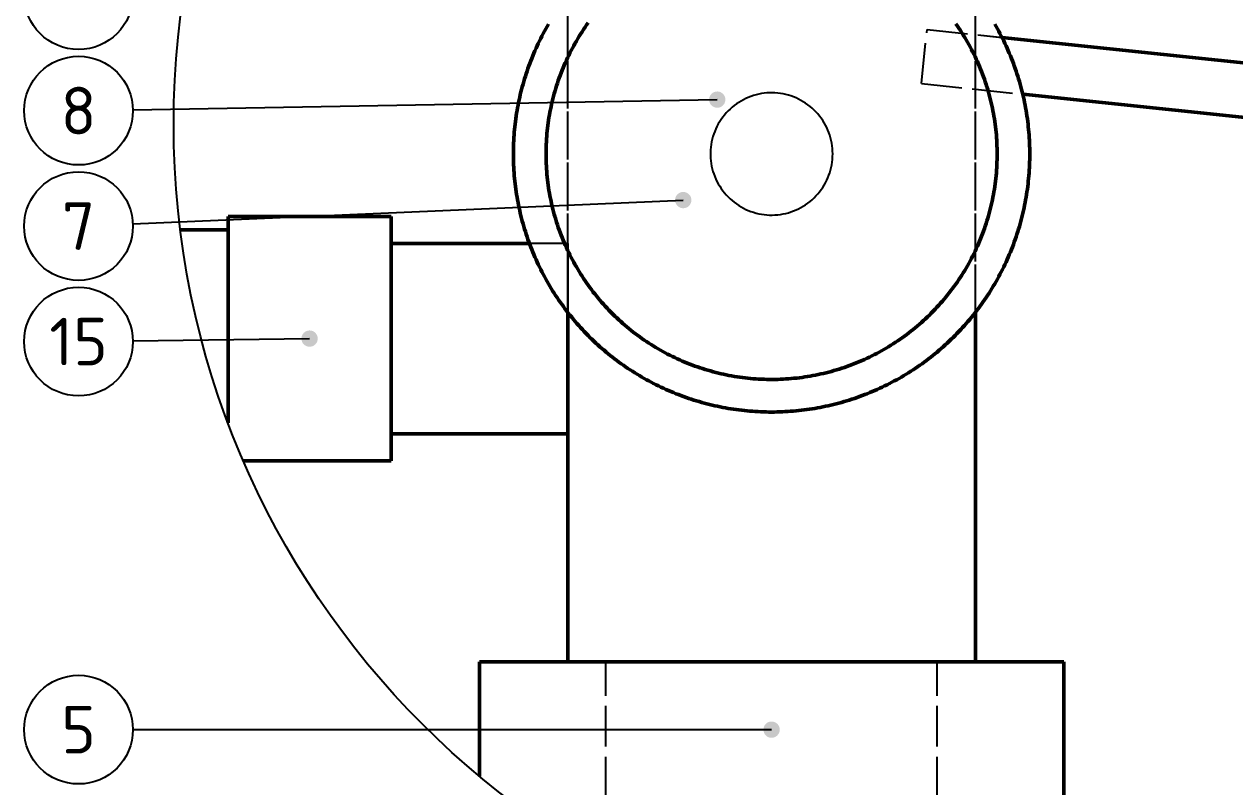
# Model space of a CAD drawing. Header units: millimetres. Extents: x 0 to 594, y 0 to 420.
# Drawn here: x 267.2 to 356.3, y 277.7 to 333.8 of the extents above; entities that cross this region are included whole.
import ezdxf
from ezdxf.enums import TextEntityAlignment as Align

# ---------------------------------------------------------------- set-up
doc = ezdxf.new("R2010")
doc.units = ezdxf.units.MM
doc.linetypes.add('ISO02-TRAZOS', pattern=[3.75, 3, -0.75])
for name, color, linetype, lineweight in [('01-VISIBLE', 7, 'CONTINUOUS', 50), ('02-OCULTA', 4, 'ISO02-TRAZOS', 25), ('06-TEXTO', 7, 'CONTINUOUS', 25), ('08-FINA', 5, 'CONTINUOUS', 25)]:
    doc.layers.add(name, color=color, linetype=linetype, lineweight=lineweight)
doc.styles.add('ISO3098', font='isocpeur.ttf')

msp = doc.modelspace()

# ---------------------------------------------------------------- hatches: boundary and pattern name
at = {"layer": '08-FINA'}
h = msp.add_hatch(color=7, dxfattribs=at)
h.dxf.hatch_style = 1
edge = h.paths.add_edge_path()
edge.add_arc((318.167, 328.296), 0.6, 0, 360)
h = msp.add_hatch(color=7, dxfattribs=at)
h.dxf.hatch_style = 1
edge = h.paths.add_edge_path()
edge.add_arc((315.667, 320.898), 0.6, 0, 360)
h = msp.add_hatch(color=7, dxfattribs=at)
h.dxf.hatch_style = 1
edge = h.paths.add_edge_path()
edge.add_arc((288.167, 310.702), 0.6, 0, 360)
h = msp.add_hatch(color=7, dxfattribs=at)
h.dxf.hatch_style = 1
edge = h.paths.add_edge_path()
edge.add_arc((322.167, 281.912), 0.6, 0, 360)

# ---------------------------------------------------------------- linework, layer by layer
at = {"layer": '01-VISIBLE'}
for points in [[(305.746, 333.854), (305.646, 333.68), (305.548, 333.506), (305.452, 333.33), (305.357, 333.153), (305.265, 332.976), (305.174, 332.797), (305.086, 332.617), (304.999, 332.437), (304.914, 332.255), (304.831, 332.073), (304.75, 331.89), (304.671, 331.706), (304.594, 331.521), (304.519, 331.335), (304.445, 331.149), (304.374, 330.962), (304.305, 330.774), (304.238, 330.585), (304.172, 330.396), (304.109, 330.206), (304.048, 330.015), (303.988, 329.824), (303.931, 329.632), (303.876, 329.439), (303.823, 329.246), (303.772, 329.052), (303.722, 328.858), (303.675, 328.664), (303.63, 328.468), (303.587, 328.273), (303.547, 328.077), (303.508, 327.88), (303.471, 327.683), (303.436, 327.486), (303.404, 327.288), (303.373, 327.09), (303.345, 326.892), (303.319, 326.693), (303.294, 326.495), (303.272, 326.296), (303.252, 326.096), (303.234, 325.897), (303.218, 325.697), (303.205, 325.497), (303.193, 325.297), (303.184, 325.097), (303.176, 324.897), (303.171, 324.697), (303.168, 324.497), (303.167, 324.296), (303.168, 324.096), (303.171, 323.896), (303.176, 323.695), (303.184, 323.495), (303.193, 323.295), (303.205, 323.095), (303.218, 322.895), (303.234, 322.696), (303.252, 322.496), (303.272, 322.297), (303.294, 322.098), (303.319, 321.899), (303.345, 321.7), (303.373, 321.502), (303.404, 321.304), (303.436, 321.107), (303.471, 320.909), (303.508, 320.712), (303.547, 320.516), (303.587, 320.32), (303.63, 320.124), (303.675, 319.929), (303.722, 319.734), (303.772, 319.54), (303.823, 319.346), (303.876, 319.153), (303.931, 318.961), (303.988, 318.769), (304.048, 318.578), (304.109, 318.387), (304.172, 318.197), (304.238, 318.007), (304.305, 317.819), (304.374, 317.631), (304.445, 317.444), (304.519, 317.257), (304.594, 317.072), (304.671, 316.887), (304.75, 316.703), (304.831, 316.519), (304.914, 316.337), (304.999, 316.156), (305.086, 315.975), (305.174, 315.796), (305.265, 315.617), (305.357, 315.439), (305.452, 315.263), (305.548, 315.087), (305.646, 314.912), (305.746, 314.738), (305.847, 314.566), (305.951, 314.394), (306.056, 314.224), (306.163, 314.055), (306.272, 313.887), (306.383, 313.72), (306.495, 313.554), (306.609, 313.389), (306.725, 313.226), (306.843, 313.064), (306.962, 312.903), (307.083, 312.743), (307.205, 312.585), (307.33, 312.428), (307.456, 312.272), (307.583, 312.117), (307.712, 311.964), (307.843, 311.813), (307.976, 311.662), (308.11, 311.513), (308.245, 311.366), (308.382, 311.22), (308.521, 311.075), (308.661, 310.932), (308.803, 310.791), (308.946, 310.65), (309.09, 310.512), (309.236, 310.375), (309.384, 310.239), (309.533, 310.105), (309.683, 309.973), (309.835, 309.842), (309.988, 309.713), (310.142, 309.585), (310.298, 309.459), (310.455, 309.335), (310.613, 309.212), (310.773, 309.091), (310.934, 308.972), (311.096, 308.855), (311.26, 308.739), (311.424, 308.625), (311.59, 308.512), (311.757, 308.402), (311.925, 308.293), (312.094, 308.186), (312.265, 308.08), (312.436, 307.977), (312.609, 307.875), (312.783, 307.775), (312.957, 307.677), (313.133, 307.581), (313.31, 307.487), (313.487, 307.394), (313.666, 307.304), (313.846, 307.215), (314.026, 307.128), (314.208, 307.044), (314.39, 306.961), (314.573, 306.88), (314.757, 306.801), (314.942, 306.723), (315.128, 306.648), (315.314, 306.575), (315.501, 306.504), (315.689, 306.434), (315.878, 306.367), (316.067, 306.302), (316.257, 306.239), (316.448, 306.177), (316.639, 306.118), (316.831, 306.061), (317.024, 306.006), (317.217, 305.952), (317.411, 305.901), (317.605, 305.852), (317.799, 305.805), (317.995, 305.76), (318.19, 305.717), (318.386, 305.676), (318.583, 305.637), (318.78, 305.601), (318.977, 305.566), (319.175, 305.533), (319.373, 305.503), (319.571, 305.474), (319.769, 305.448), (319.968, 305.424), (320.167, 305.402), (320.367, 305.382), (320.566, 305.364), (320.766, 305.348), (320.966, 305.334), (321.166, 305.323), (321.366, 305.313), (321.566, 305.306), (321.766, 305.3), (321.966, 305.297), (322.167, 305.296)], [(308.667, 333.956), (308.551, 333.793), (308.438, 333.628), (308.326, 333.461), (308.217, 333.294), (308.109, 333.125), (308.004, 332.955), (307.9, 332.783), (307.799, 332.611), (307.7, 332.437), (307.603, 332.262), (307.508, 332.086), (307.415, 331.908), (307.324, 331.73), (307.235, 331.55), (307.149, 331.37), (307.065, 331.188), (306.983, 331.005), (306.903, 330.822), (306.825, 330.637), (306.75, 330.452), (306.677, 330.265), (306.606, 330.078), (306.538, 329.89), (306.471, 329.701), (306.407, 329.512), (306.345, 329.321), (306.286, 329.13), (306.229, 328.938), (306.174, 328.746), (306.122, 328.552), (306.071, 328.359), (306.024, 328.164), (305.978, 327.969), (305.935, 327.774), (305.894, 327.578), (305.856, 327.381), (305.82, 327.184), (305.786, 326.987), (305.755, 326.789), (305.726, 326.591), (305.7, 326.393), (305.675, 326.194), (305.654, 325.995), (305.635, 325.796), (305.618, 325.596), (305.603, 325.397), (305.591, 325.197), (305.581, 324.997), (305.574, 324.797), (305.569, 324.597), (305.567, 324.396), (305.567, 324.196), (305.569, 323.996), (305.574, 323.796), (305.581, 323.596), (305.591, 323.396), (305.603, 323.196), (305.618, 322.996), (305.635, 322.797), (305.654, 322.598), (305.675, 322.399), (305.7, 322.2), (305.726, 322.001), (305.755, 321.803), (305.786, 321.606), (305.82, 321.408), (305.856, 321.211), (305.894, 321.015), (305.935, 320.819), (305.978, 320.623), (306.024, 320.428), (306.071, 320.234), (306.122, 320.04), (306.174, 319.847), (306.229, 319.654), (306.286, 319.463), (306.345, 319.271), (306.407, 319.081), (306.471, 318.891), (306.538, 318.702), (306.606, 318.514), (306.677, 318.327), (306.75, 318.141), (306.825, 317.955), (306.903, 317.771), (306.983, 317.587), (307.065, 317.405), (307.149, 317.223), (307.235, 317.042), (307.324, 316.863), (307.415, 316.684), (307.508, 316.507), (307.603, 316.331), (307.7, 316.156), (307.799, 315.982), (307.9, 315.809), (308.004, 315.638), (308.109, 315.468), (308.217, 315.299), (308.326, 315.131), (308.438, 314.965), (308.551, 314.8), (308.667, 314.636), (308.784, 314.474), (308.904, 314.314), (309.025, 314.154), (309.148, 313.997), (309.273, 313.84), (309.4, 313.686), (309.529, 313.533), (309.66, 313.381), (309.793, 313.231), (309.927, 313.082), (310.063, 312.936), (310.201, 312.791), (310.341, 312.647), (310.482, 312.505), (310.625, 312.365), (310.77, 312.227), (310.916, 312.09), (311.064, 311.956), (311.214, 311.823), (311.365, 311.691), (311.518, 311.562), (311.672, 311.435), (311.828, 311.309), (311.985, 311.185), (312.144, 311.063), (312.304, 310.943), (312.466, 310.826), (312.629, 310.71), (312.794, 310.595), (312.96, 310.483), (313.127, 310.373), (313.296, 310.265), (313.465, 310.159), (313.637, 310.056), (313.809, 309.954), (313.983, 309.854), (314.157, 309.756), (314.333, 309.661), (314.51, 309.567), (314.688, 309.476), (314.868, 309.387), (315.048, 309.3), (315.229, 309.215), (315.412, 309.133), (315.595, 309.052), (315.779, 308.974), (315.965, 308.898), (316.151, 308.825), (316.338, 308.753), (316.526, 308.684), (316.714, 308.617), (316.904, 308.553), (317.094, 308.49), (317.285, 308.43), (317.477, 308.373), (317.669, 308.317), (317.862, 308.264), (318.056, 308.213), (318.25, 308.165), (318.445, 308.119), (318.64, 308.075), (318.836, 308.034), (319.033, 307.995), (319.229, 307.958), (319.427, 307.924), (319.624, 307.892), (319.822, 307.863), (320.021, 307.836), (320.219, 307.811), (320.418, 307.789), (320.617, 307.769), (320.817, 307.751), (321.016, 307.736), (321.216, 307.723), (321.416, 307.713), (321.616, 307.705), (321.816, 307.7), (322.017, 307.697), (322.217, 307.696), (322.417, 307.698), (322.617, 307.702), (322.817, 307.709), (323.017, 307.718), (323.217, 307.73), (323.417, 307.743), (323.616, 307.76), (323.816, 307.778), (324.015, 307.799), (324.213, 307.823), (324.412, 307.849), (324.61, 307.877), (324.808, 307.908), (325.005, 307.941), (325.202, 307.976), (325.399, 308.014), (325.595, 308.054), (325.791, 308.097), (325.986, 308.142), (326.18, 308.189), (326.374, 308.238), (326.568, 308.29), (326.76, 308.345), (326.952, 308.401), (327.144, 308.46), (327.334, 308.521), (327.524, 308.585), (327.713, 308.65), (327.902, 308.718), (328.089, 308.789), (328.276, 308.861), (328.461, 308.936), (328.646, 309.013), (328.83, 309.092), (329.013, 309.174), (329.195, 309.257), (329.376, 309.343), (329.555, 309.431), (329.734, 309.521), (329.912, 309.614), (330.088, 309.708), (330.264, 309.805), (330.438, 309.904), (330.611, 310.004), (330.782, 310.107), (330.953, 310.212), (331.122, 310.319), (331.29, 310.428), (331.457, 310.539), (331.622, 310.652), (331.786, 310.767), (331.948, 310.884), (332.109, 311.003), (332.269, 311.124), (332.427, 311.247), (332.584, 311.372), (332.739, 311.498), (332.892, 311.627), (333.044, 311.757), (333.195, 311.889), (333.343, 312.023), (333.491, 312.158), (333.636, 312.296), (333.78, 312.435), (333.922, 312.576), (334.063, 312.719), (334.202, 312.863), (334.339, 313.009), (334.474, 313.156), (334.607, 313.306), (334.739, 313.457), (334.869, 313.609), (334.997, 313.763), (335.123, 313.918), (335.247, 314.075), (335.369, 314.234), (335.49, 314.394), (335.608, 314.555), (335.725, 314.718), (335.839, 314.882), (335.952, 315.048), (336.062, 315.215), (336.171, 315.383), (336.277, 315.552), (336.382, 315.723), (336.484, 315.895), (336.584, 316.069), (336.682, 316.243), (336.778, 316.419), (336.872, 316.595), (336.964, 316.773), (337.054, 316.952), (337.141, 317.132), (337.227, 317.314), (337.31, 317.496), (337.391, 317.679), (337.469, 317.863), (337.546, 318.048), (337.62, 318.234), (337.692, 318.421), (337.762, 318.608), (337.829, 318.797), (337.894, 318.986), (337.957, 319.176), (338.018, 319.367), (338.076, 319.558), (338.132, 319.751), (338.186, 319.943), (338.237, 320.137), (338.286, 320.331), (338.333, 320.526), (338.377, 320.721), (338.419, 320.917), (338.459, 321.113), (338.496, 321.31), (338.531, 321.507), (338.563, 321.704), (338.593, 321.902), (338.621, 322.101), (338.646, 322.299), (338.669, 322.498), (338.689, 322.697), (338.708, 322.897), (338.723, 323.096), (338.736, 323.296), (338.747, 323.496), (338.756, 323.696), (338.762, 323.896), (338.765, 324.096), (338.767, 324.296)], [(322.167, 305.296), (322.367, 305.297), (322.567, 305.3), (322.767, 305.306), (322.968, 305.313), (323.168, 305.323), (323.368, 305.334), (323.568, 305.348), (323.767, 305.364), (323.967, 305.382), (324.166, 305.402), (324.365, 305.424), (324.564, 305.448), (324.762, 305.474), (324.961, 305.503), (325.159, 305.533), (325.356, 305.566), (325.554, 305.601), (325.751, 305.637), (325.947, 305.676), (326.143, 305.717), (326.339, 305.76), (326.534, 305.805), (326.729, 305.852), (326.923, 305.901), (327.116, 305.952), (327.31, 306.006), (327.502, 306.061), (327.694, 306.118), (327.885, 306.177), (328.076, 306.239), (328.266, 306.302), (328.455, 306.367), (328.644, 306.434), (328.832, 306.504), (329.019, 306.575), (329.206, 306.648), (329.391, 306.723), (329.576, 306.801), (329.76, 306.88), (329.943, 306.961), (330.126, 307.044), (330.307, 307.128), (330.488, 307.215), (330.667, 307.304), (330.846, 307.394), (331.024, 307.487), (331.2, 307.581), (331.376, 307.677), (331.551, 307.775), (331.724, 307.875), (331.897, 307.977), (332.069, 308.08), (332.239, 308.186), (332.408, 308.293), (332.576, 308.402), (332.743, 308.512), (332.909, 308.625), (333.074, 308.739), (333.237, 308.855), (333.399, 308.972), (333.56, 309.091), (333.72, 309.212), (333.878, 309.335), (334.035, 309.459), (334.191, 309.585), (334.345, 309.713), (334.499, 309.842), (334.65, 309.973), (334.801, 310.105), (334.949, 310.239), (335.097, 310.375), (335.243, 310.512), (335.388, 310.65), (335.531, 310.791), (335.672, 310.932), (335.812, 311.075), (335.951, 311.22), (336.088, 311.366), (336.224, 311.513), (336.358, 311.662), (336.49, 311.813), (336.621, 311.964), (336.75, 312.117), (336.878, 312.272), (337.004, 312.428), (337.128, 312.585), (337.251, 312.743), (337.371, 312.903), (337.491, 313.064), (337.608, 313.226), (337.724, 313.389), (337.838, 313.554), (337.951, 313.72), (338.061, 313.887), (338.17, 314.055), (338.277, 314.224), (338.383, 314.394), (338.486, 314.566), (338.588, 314.738), (338.688, 314.912), (338.786, 315.087), (338.882, 315.263), (338.976, 315.439), (339.068, 315.617), (339.159, 315.796), (339.248, 315.975), (339.334, 316.156), (339.419, 316.337), (339.502, 316.519), (339.583, 316.703), (339.662, 316.887), (339.739, 317.072), (339.815, 317.257), (339.888, 317.444), (339.959, 317.631), (340.028, 317.819), (340.096, 318.007), (340.161, 318.197), (340.224, 318.387), (340.286, 318.578), (340.345, 318.769), (340.402, 318.961), (340.457, 319.153), (340.511, 319.346), (340.562, 319.54), (340.611, 319.734), (340.658, 319.929), (340.703, 320.124), (340.746, 320.32), (340.787, 320.516), (340.826, 320.712), (340.862, 320.909), (340.897, 321.107), (340.93, 321.304), (340.96, 321.502), (340.989, 321.7), (341.015, 321.899), (341.039, 322.098), (341.061, 322.297), (341.081, 322.496), (341.099, 322.696), (341.115, 322.895), (341.129, 323.095), (341.14, 323.295), (341.15, 323.495), (341.157, 323.695), (341.162, 323.896), (341.166, 324.096), (341.167, 324.296), (341.166, 324.497), (341.162, 324.697), (341.157, 324.897), (341.15, 325.097), (341.14, 325.297), (341.129, 325.497), (341.115, 325.697), (341.099, 325.897), (341.081, 326.096), (341.061, 326.296), (341.039, 326.495), (341.015, 326.693), (340.989, 326.892), (340.96, 327.09), (340.93, 327.288), (340.897, 327.486), (340.862, 327.683), (340.826, 327.88), (340.787, 328.077), (340.746, 328.273), (340.703, 328.468), (340.658, 328.664), (340.611, 328.858), (340.562, 329.052), (340.511, 329.246), (340.457, 329.439), (340.402, 329.632), (340.345, 329.824), (340.286, 330.015), (340.224, 330.206), (340.161, 330.396), (340.096, 330.585), (340.028, 330.774), (339.959, 330.962), (339.888, 331.149), (339.815, 331.335), (339.739, 331.521), (339.662, 331.706), (339.583, 331.89), (339.502, 332.073), (339.419, 332.255), (339.334, 332.437), (339.248, 332.617), (339.159, 332.797), (339.068, 332.976), (338.976, 333.153), (338.882, 333.33), (338.786, 333.506), (338.688, 333.68), (338.588, 333.854)], [(338.767, 324.296), (338.765, 324.496), (338.762, 324.697), (338.756, 324.897), (338.747, 325.097), (338.736, 325.297), (338.723, 325.496), (338.708, 325.696), (338.689, 325.895), (338.669, 326.094), (338.646, 326.293), (338.621, 326.492), (338.593, 326.69), (338.563, 326.888), (338.531, 327.086), (338.496, 327.283), (338.459, 327.48), (338.419, 327.676), (338.377, 327.872), (338.333, 328.067), (338.286, 328.261), (338.237, 328.456), (338.186, 328.649), (338.132, 328.842), (338.076, 329.034), (338.018, 329.226), (337.957, 329.416), (337.894, 329.606), (337.829, 329.796), (337.762, 329.984), (337.692, 330.172), (337.62, 330.359), (337.546, 330.545), (337.469, 330.73), (337.391, 330.914), (337.31, 331.097), (337.227, 331.279), (337.141, 331.46), (337.054, 331.64), (336.964, 331.819), (336.872, 331.997), (336.778, 332.174), (336.682, 332.349), (336.584, 332.524), (336.484, 332.697), (336.382, 332.869), (336.277, 333.04), (336.171, 333.21), (336.062, 333.378), (335.952, 333.545), (335.839, 333.71), (335.725, 333.874)], [(339.122, 332.871), (403.162, 326.14)], [(340.652, 328.688), (403.012, 322.134)], [(282.167, 304.512), (282.167, 304.702), (282.167, 305.202), (282.167, 305.702), (282.167, 306.202), (282.167, 306.702), (282.167, 307.202), (282.167, 307.702), (282.167, 308.202), (282.167, 308.702), (282.167, 309.202), (282.167, 309.702), (282.167, 310.202), (282.167, 310.702), (282.167, 311.202), (282.167, 311.702), (282.167, 312.202), (282.167, 312.702), (282.167, 313.202), (282.167, 313.702), (282.167, 314.202), (282.167, 314.702), (282.167, 315.202), (282.167, 315.702), (282.167, 316.202), (282.167, 316.702), (282.167, 317.202), (282.167, 317.702), (282.167, 318.202), (282.167, 318.702), (282.167, 319.202), (282.167, 319.702)], [(294.167, 319.702), (282.167, 319.702)], [(294.167, 301.702), (294.167, 302.202), (294.167, 302.702), (294.167, 303.202), (294.167, 303.702), (294.167, 304.202), (294.167, 304.702), (294.167, 305.202), (294.167, 305.702), (294.167, 306.202), (294.167, 306.702), (294.167, 307.202), (294.167, 307.702), (294.167, 308.202), (294.167, 308.702), (294.167, 309.202), (294.167, 309.702), (294.167, 310.202), (294.167, 310.702), (294.167, 311.202), (294.167, 311.702), (294.167, 312.202), (294.167, 312.702), (294.167, 313.202), (294.167, 313.702), (294.167, 314.202), (294.167, 314.702), (294.167, 315.202), (294.167, 315.702), (294.167, 316.202), (294.167, 316.702), (294.167, 317.202), (294.167, 317.702), (294.167, 318.202), (294.167, 318.702), (294.167, 319.202), (294.167, 319.702)], [(282.167, 318.702), (278.657, 318.702)], [(304.348, 317.702), (294.167, 317.702)], [(307.167, 286.912), (307.167, 312.634)], [(337.167, 286.912), (337.167, 312.634)], [(307.167, 303.702), (294.167, 303.702)], [(294.167, 301.702), (283.302, 301.702)], [(300.667, 286.912), (301.167, 286.912), (301.667, 286.912), (302.167, 286.912), (302.667, 286.912), (303.167, 286.912), (303.667, 286.912), (304.167, 286.912), (304.667, 286.912), (305.167, 286.912), (305.667, 286.912), (306.167, 286.912), (306.667, 286.912), (307.167, 286.912), (307.667, 286.912), (308.167, 286.912), (308.667, 286.912), (309.167, 286.912), (309.667, 286.912), (310.167, 286.912), (310.667, 286.912), (311.167, 286.912), (311.667, 286.912), (312.167, 286.912), (312.667, 286.912), (313.167, 286.912), (313.667, 286.912), (314.167, 286.912), (314.667, 286.912), (315.167, 286.912), (315.667, 286.912), (316.167, 286.912), (316.667, 286.912), (317.167, 286.912), (317.667, 286.912), (318.167, 286.912), (318.667, 286.912), (319.167, 286.912), (319.667, 286.912), (320.167, 286.912), (320.667, 286.912), (321.167, 286.912), (321.667, 286.912), (322.167, 286.912), (322.667, 286.912), (323.167, 286.912), (323.667, 286.912), (324.167, 286.912), (324.667, 286.912), (325.167, 286.912), (325.667, 286.912), (326.167, 286.912), (326.667, 286.912), (327.167, 286.912), (327.667, 286.912), (328.167, 286.912), (328.667, 286.912), (329.167, 286.912), (329.667, 286.912), (330.167, 286.912), (330.667, 286.912), (331.167, 286.912), (331.667, 286.912), (332.167, 286.912), (332.667, 286.912), (333.167, 286.912), (333.667, 286.912), (334.167, 286.912), (334.667, 286.912), (335.167, 286.912), (335.667, 286.912), (336.167, 286.912), (336.667, 286.912), (337.167, 286.912), (337.667, 286.912), (338.167, 286.912), (338.667, 286.912), (339.167, 286.912), (339.667, 286.912), (340.167, 286.912), (340.667, 286.912), (341.167, 286.912), (341.667, 286.912), (342.167, 286.912), (342.667, 286.912), (343.167, 286.912), (343.667, 286.912)], [(300.667, 278.482), (300.667, 286.912)], [(343.667, 276.912), (343.667, 286.912)]]:
    msp.add_lwpolyline(points, dxfattribs=at)
at = {"layer": '02-OCULTA'}
for points in [[(307.167, 286.912), (307.167, 354.884)], [(337.167, 286.912), (337.167, 354.884)], [(307.167, 312.634), (307.167, 335.958)], [(337.167, 312.634), (337.167, 335.958)], [(305.746, 333.854), (305.646, 333.68), (305.548, 333.506), (305.452, 333.33), (305.357, 333.153), (305.265, 332.976), (305.174, 332.797), (305.086, 332.617), (304.999, 332.437), (304.914, 332.255), (304.831, 332.073), (304.75, 331.89), (304.671, 331.706), (304.594, 331.521), (304.519, 331.335), (304.445, 331.149), (304.374, 330.962), (304.305, 330.774), (304.238, 330.585), (304.172, 330.396), (304.109, 330.206), (304.048, 330.015), (303.988, 329.824), (303.931, 329.632), (303.876, 329.439), (303.823, 329.246), (303.772, 329.052), (303.722, 328.858), (303.675, 328.664), (303.63, 328.468), (303.587, 328.273), (303.547, 328.077), (303.508, 327.88), (303.471, 327.683), (303.436, 327.486), (303.404, 327.288), (303.373, 327.09), (303.345, 326.892), (303.319, 326.693), (303.294, 326.495), (303.272, 326.296), (303.252, 326.096), (303.234, 325.897), (303.218, 325.697), (303.205, 325.497), (303.193, 325.297), (303.184, 325.097), (303.176, 324.897), (303.171, 324.697), (303.168, 324.497), (303.167, 324.296), (303.168, 324.096), (303.171, 323.896), (303.176, 323.695), (303.184, 323.495), (303.193, 323.295), (303.205, 323.095), (303.218, 322.895), (303.234, 322.696), (303.252, 322.496), (303.272, 322.297), (303.294, 322.098), (303.319, 321.899), (303.345, 321.7), (303.373, 321.502), (303.404, 321.304), (303.436, 321.107), (303.471, 320.909), (303.508, 320.712), (303.547, 320.516), (303.587, 320.32), (303.63, 320.124), (303.675, 319.929), (303.722, 319.734), (303.772, 319.54), (303.823, 319.346), (303.876, 319.153), (303.931, 318.961), (303.988, 318.769), (304.048, 318.578), (304.109, 318.387), (304.172, 318.197), (304.238, 318.007), (304.305, 317.819), (304.374, 317.631), (304.445, 317.444), (304.519, 317.257), (304.594, 317.072), (304.671, 316.887), (304.75, 316.703), (304.831, 316.519), (304.914, 316.337), (304.999, 316.156), (305.086, 315.975), (305.174, 315.796), (305.265, 315.617), (305.357, 315.439), (305.452, 315.263), (305.548, 315.087), (305.646, 314.912), (305.746, 314.738), (305.847, 314.566), (305.951, 314.394), (306.056, 314.224), (306.163, 314.055), (306.272, 313.887), (306.383, 313.72), (306.495, 313.554), (306.609, 313.389), (306.725, 313.226), (306.843, 313.064), (306.962, 312.903), (307.083, 312.743), (307.205, 312.585), (307.33, 312.428), (307.456, 312.272), (307.583, 312.117), (307.712, 311.964), (307.843, 311.813), (307.976, 311.662), (308.11, 311.513), (308.245, 311.366), (308.382, 311.22), (308.521, 311.075), (308.661, 310.932), (308.803, 310.791), (308.946, 310.65), (309.09, 310.512), (309.236, 310.375), (309.384, 310.239), (309.533, 310.105), (309.683, 309.973), (309.835, 309.842), (309.988, 309.713), (310.142, 309.585), (310.298, 309.459), (310.455, 309.335), (310.613, 309.212), (310.773, 309.091), (310.934, 308.972), (311.096, 308.855), (311.26, 308.739), (311.424, 308.625), (311.59, 308.512), (311.757, 308.402), (311.925, 308.293), (312.094, 308.186), (312.265, 308.08), (312.436, 307.977), (312.609, 307.875), (312.783, 307.775), (312.957, 307.677), (313.133, 307.581), (313.31, 307.487), (313.487, 307.394), (313.666, 307.304), (313.846, 307.215), (314.026, 307.128), (314.208, 307.044), (314.39, 306.961), (314.573, 306.88), (314.757, 306.801), (314.942, 306.723), (315.128, 306.648), (315.314, 306.575), (315.501, 306.504), (315.689, 306.434), (315.878, 306.367), (316.067, 306.302), (316.257, 306.239), (316.448, 306.177), (316.639, 306.118), (316.831, 306.061), (317.024, 306.006), (317.217, 305.952), (317.411, 305.901), (317.605, 305.852), (317.799, 305.805), (317.995, 305.76), (318.19, 305.717), (318.386, 305.676), (318.583, 305.637), (318.78, 305.601), (318.977, 305.566), (319.175, 305.533), (319.373, 305.503), (319.571, 305.474), (319.769, 305.448), (319.968, 305.424), (320.167, 305.402), (320.367, 305.382), (320.566, 305.364), (320.766, 305.348), (320.966, 305.334), (321.166, 305.323), (321.366, 305.313), (321.566, 305.306), (321.766, 305.3), (321.966, 305.297), (322.167, 305.296), (322.367, 305.297), (322.567, 305.3), (322.767, 305.306), (322.968, 305.313), (323.168, 305.323), (323.368, 305.334), (323.568, 305.348), (323.767, 305.364), (323.967, 305.382), (324.166, 305.402), (324.365, 305.424), (324.564, 305.448), (324.762, 305.474), (324.961, 305.503), (325.159, 305.533), (325.356, 305.566), (325.554, 305.601), (325.751, 305.637), (325.947, 305.676), (326.143, 305.717), (326.339, 305.76), (326.534, 305.805), (326.729, 305.852), (326.923, 305.901), (327.116, 305.952), (327.31, 306.006), (327.502, 306.061), (327.694, 306.118), (327.885, 306.177), (328.076, 306.239), (328.266, 306.302), (328.455, 306.367), (328.644, 306.434), (328.832, 306.504), (329.019, 306.575), (329.206, 306.648), (329.391, 306.723), (329.576, 306.801), (329.76, 306.88), (329.943, 306.961), (330.126, 307.044), (330.307, 307.128), (330.488, 307.215), (330.667, 307.304), (330.846, 307.394), (331.024, 307.487), (331.2, 307.581), (331.376, 307.677), (331.551, 307.775), (331.724, 307.875), (331.897, 307.977), (332.069, 308.08), (332.239, 308.186), (332.408, 308.293), (332.576, 308.402), (332.743, 308.512), (332.909, 308.625), (333.074, 308.739), (333.237, 308.855), (333.399, 308.972), (333.56, 309.091), (333.72, 309.212), (333.878, 309.335), (334.035, 309.459), (334.191, 309.585), (334.345, 309.713), (334.499, 309.842), (334.65, 309.973), (334.801, 310.105), (334.949, 310.239), (335.097, 310.375), (335.243, 310.512), (335.388, 310.65), (335.531, 310.791), (335.672, 310.932), (335.812, 311.075), (335.951, 311.22), (336.088, 311.366), (336.224, 311.513), (336.358, 311.662), (336.49, 311.813), (336.621, 311.964), (336.75, 312.117), (336.878, 312.272), (337.004, 312.428), (337.128, 312.585), (337.251, 312.743), (337.371, 312.903), (337.491, 313.064), (337.608, 313.226), (337.724, 313.389), (337.838, 313.554), (337.951, 313.72), (338.061, 313.887), (338.17, 314.055), (338.277, 314.224), (338.383, 314.394), (338.486, 314.566), (338.588, 314.738), (338.688, 314.912), (338.786, 315.087), (338.882, 315.263), (338.976, 315.439), (339.068, 315.617), (339.159, 315.796), (339.248, 315.975), (339.334, 316.156), (339.419, 316.337), (339.502, 316.519), (339.583, 316.703), (339.662, 316.887), (339.739, 317.072), (339.815, 317.257), (339.888, 317.444), (339.959, 317.631), (340.028, 317.819), (340.096, 318.007), (340.161, 318.197), (340.224, 318.387), (340.286, 318.578), (340.345, 318.769), (340.402, 318.961), (340.457, 319.153), (340.511, 319.346), (340.562, 319.54), (340.611, 319.734), (340.658, 319.929), (340.703, 320.124), (340.746, 320.32), (340.787, 320.516), (340.826, 320.712), (340.862, 320.909), (340.897, 321.107), (340.93, 321.304), (340.96, 321.502), (340.989, 321.7), (341.015, 321.899), (341.039, 322.098), (341.061, 322.297), (341.081, 322.496), (341.099, 322.696), (341.115, 322.895), (341.129, 323.095), (341.14, 323.295), (341.15, 323.495), (341.157, 323.695), (341.162, 323.896), (341.166, 324.096), (341.167, 324.296)], [(333.189, 329.472), (333.607, 333.45)], [(333.189, 329.472), (333.607, 333.45)], [(333.607, 333.45), (339.122, 332.871)], [(333.607, 333.45), (403.162, 326.14)], [(341.167, 324.296), (341.166, 324.497), (341.162, 324.697), (341.157, 324.897), (341.15, 325.097), (341.14, 325.297), (341.129, 325.497), (341.115, 325.697), (341.099, 325.897), (341.081, 326.096), (341.061, 326.296), (341.039, 326.495), (341.015, 326.693), (340.989, 326.892), (340.96, 327.09), (340.93, 327.288), (340.897, 327.486), (340.862, 327.683), (340.826, 327.88), (340.787, 328.077), (340.746, 328.273), (340.703, 328.468), (340.658, 328.664), (340.611, 328.858), (340.562, 329.052), (340.511, 329.246), (340.457, 329.439), (340.402, 329.632), (340.345, 329.824), (340.286, 330.015), (340.224, 330.206), (340.161, 330.396), (340.096, 330.585), (340.028, 330.774), (339.959, 330.962), (339.888, 331.149), (339.815, 331.335), (339.739, 331.521), (339.662, 331.706), (339.583, 331.89), (339.502, 332.073), (339.419, 332.255), (339.334, 332.437), (339.248, 332.617), (339.159, 332.797), (339.068, 332.976), (338.976, 333.153), (338.882, 333.33), (338.786, 333.506), (338.688, 333.68), (338.588, 333.854)], [(326.667, 324.296), (326.662, 324.497), (326.649, 324.697), (326.627, 324.896), (326.595, 325.094), (326.555, 325.291), (326.507, 325.485), (326.45, 325.677), (326.384, 325.867), (326.31, 326.053), (326.227, 326.236), (326.137, 326.415), (326.038, 326.59), (325.932, 326.76), (325.819, 326.925), (325.698, 327.085), (325.571, 327.24), (325.436, 327.388), (325.295, 327.531), (325.148, 327.667), (324.995, 327.797), (324.836, 327.919), (324.672, 328.034), (324.503, 328.142), (324.329, 328.243), (324.151, 328.335), (323.969, 328.419), (323.784, 328.496), (323.595, 328.563), (323.404, 328.623), (323.21, 328.674), (323.014, 328.716), (322.816, 328.749), (322.617, 328.774), (322.417, 328.789), (322.217, 328.796), (322.016, 328.794), (321.816, 328.783), (321.617, 328.763), (321.418, 328.734), (321.221, 328.696), (321.026, 328.649), (320.833, 328.594), (320.643, 328.531), (320.456, 328.458), (320.272, 328.378), (320.093, 328.29), (319.917, 328.193), (319.745, 328.089), (319.579, 327.978), (319.417, 327.859), (319.261, 327.733), (319.111, 327.6), (318.967, 327.46), (318.829, 327.315), (318.698, 327.163), (318.574, 327.006), (318.457, 326.843), (318.347, 326.675), (318.245, 326.503), (318.15, 326.326), (318.064, 326.145), (317.986, 325.96), (317.916, 325.772), (317.854, 325.582), (317.801, 325.388), (317.757, 325.193), (317.721, 324.995), (317.695, 324.797), (317.677, 324.597), (317.668, 324.397), (317.668, 324.196), (317.677, 323.996), (317.695, 323.796), (317.721, 323.597), (317.757, 323.4), (317.801, 323.204), (317.854, 323.011), (317.916, 322.82), (317.986, 322.632), (318.064, 322.448), (318.15, 322.267), (318.245, 322.09), (318.347, 321.917), (318.457, 321.749), (318.574, 321.587), (318.698, 321.429), (318.829, 321.278), (318.967, 321.132), (319.111, 320.993), (319.261, 320.86), (319.417, 320.734), (319.579, 320.615), (319.745, 320.503), (319.917, 320.399), (320.093, 320.303), (320.272, 320.214), (320.456, 320.134), (320.643, 320.062), (320.833, 319.998), (321.026, 319.943), (321.221, 319.897), (321.418, 319.859), (321.617, 319.83), (321.816, 319.81), (322.016, 319.799), (322.217, 319.797), (322.417, 319.803), (322.617, 319.819), (322.816, 319.843), (323.014, 319.877), (323.21, 319.919), (323.404, 319.97), (323.595, 320.029), (323.784, 320.097), (323.969, 320.173), (324.151, 320.258), (324.329, 320.35), (324.503, 320.45), (324.672, 320.558), (324.836, 320.673), (324.995, 320.796), (325.148, 320.925), (325.295, 321.062), (325.436, 321.204), (325.571, 321.353), (325.698, 321.507), (325.819, 321.667), (325.932, 321.833), (326.038, 322.003), (326.137, 322.178), (326.227, 322.357), (326.31, 322.54), (326.384, 322.726), (326.45, 322.915), (326.507, 323.107), (326.555, 323.302), (326.595, 323.498), (326.627, 323.696), (326.649, 323.896), (326.662, 324.096), (326.667, 324.296)], [(326.667, 324.296), (326.662, 324.497), (326.649, 324.697), (326.627, 324.896), (326.595, 325.094), (326.555, 325.291), (326.507, 325.485), (326.45, 325.677), (326.384, 325.867), (326.31, 326.053), (326.227, 326.236), (326.137, 326.415), (326.038, 326.59), (325.932, 326.76), (325.819, 326.925), (325.698, 327.085), (325.571, 327.24), (325.436, 327.388), (325.295, 327.531), (325.148, 327.667), (324.995, 327.797), (324.836, 327.919), (324.672, 328.034), (324.503, 328.142), (324.329, 328.243), (324.151, 328.335), (323.969, 328.419), (323.784, 328.496), (323.595, 328.563), (323.404, 328.623), (323.21, 328.674), (323.014, 328.716), (322.816, 328.749), (322.617, 328.774), (322.417, 328.789), (322.217, 328.796), (322.016, 328.794), (321.816, 328.783), (321.617, 328.763), (321.418, 328.734), (321.221, 328.696), (321.026, 328.649), (320.833, 328.594), (320.643, 328.531), (320.456, 328.458), (320.272, 328.378), (320.093, 328.29), (319.917, 328.193), (319.745, 328.089), (319.579, 327.978), (319.417, 327.859), (319.261, 327.733), (319.111, 327.6), (318.967, 327.46), (318.829, 327.315), (318.698, 327.163), (318.574, 327.006), (318.457, 326.843), (318.347, 326.675), (318.245, 326.503), (318.15, 326.326), (318.064, 326.145), (317.986, 325.96), (317.916, 325.772), (317.854, 325.582), (317.801, 325.388), (317.757, 325.193), (317.721, 324.995), (317.695, 324.797), (317.677, 324.597), (317.668, 324.397), (317.668, 324.196), (317.677, 323.996), (317.695, 323.796), (317.721, 323.597), (317.757, 323.4), (317.801, 323.204), (317.854, 323.011), (317.916, 322.82), (317.986, 322.632), (318.064, 322.448), (318.15, 322.267), (318.245, 322.09), (318.347, 321.917), (318.457, 321.749), (318.574, 321.587), (318.698, 321.429), (318.829, 321.278), (318.967, 321.132), (319.111, 320.993), (319.261, 320.86), (319.417, 320.734), (319.579, 320.615), (319.745, 320.503), (319.917, 320.399), (320.093, 320.303), (320.272, 320.214), (320.456, 320.134), (320.643, 320.062), (320.833, 319.998), (321.026, 319.943), (321.221, 319.897), (321.418, 319.859), (321.617, 319.83), (321.816, 319.81), (322.016, 319.799), (322.217, 319.797), (322.417, 319.803), (322.617, 319.819), (322.816, 319.843), (323.014, 319.877), (323.21, 319.919), (323.404, 319.97), (323.595, 320.029), (323.784, 320.097), (323.969, 320.173), (324.151, 320.258), (324.329, 320.35), (324.503, 320.45), (324.672, 320.558), (324.836, 320.673), (324.995, 320.796), (325.148, 320.925), (325.295, 321.062), (325.436, 321.204), (325.571, 321.353), (325.698, 321.507), (325.819, 321.667), (325.932, 321.833), (326.038, 322.003), (326.137, 322.178), (326.227, 322.357), (326.31, 322.54), (326.384, 322.726), (326.45, 322.915), (326.507, 323.107), (326.555, 323.302), (326.595, 323.498), (326.627, 323.696), (326.649, 323.896), (326.662, 324.096), (326.667, 324.296)], [(333.189, 329.472), (340.652, 328.688)], [(333.189, 329.472), (403.012, 322.134)], [(282.167, 319.702), (282.167, 319.202), (282.167, 318.702), (282.167, 318.202), (282.167, 317.702), (282.167, 317.202), (282.167, 316.702), (282.167, 316.202), (282.167, 315.702), (282.167, 315.202), (282.167, 314.702), (282.167, 314.202), (282.167, 313.702), (282.167, 313.202), (282.167, 312.702), (282.167, 312.202), (282.167, 311.702), (282.167, 311.202), (282.167, 310.702), (282.167, 310.202), (282.167, 309.702), (282.167, 309.202), (282.167, 308.702), (282.167, 308.202), (282.167, 307.702), (282.167, 307.202), (282.167, 306.702), (282.167, 306.202), (282.167, 305.702), (282.167, 305.202), (282.167, 304.702), (282.167, 304.512)], [(294.167, 319.702), (294.167, 319.202), (294.167, 318.702), (294.167, 318.202), (294.167, 317.702), (294.167, 317.202), (294.167, 316.702), (294.167, 316.202), (294.167, 315.702), (294.167, 315.202), (294.167, 314.702), (294.167, 314.202), (294.167, 313.702), (294.167, 313.202), (294.167, 312.702), (294.167, 312.202), (294.167, 311.702), (294.167, 311.202), (294.167, 310.702), (294.167, 310.202), (294.167, 309.702), (294.167, 309.202), (294.167, 308.702), (294.167, 308.202), (294.167, 307.702), (294.167, 307.202), (294.167, 306.702), (294.167, 306.202), (294.167, 305.702), (294.167, 305.202), (294.167, 304.702), (294.167, 304.202), (294.167, 303.702), (294.167, 303.202), (294.167, 302.702), (294.167, 302.202), (294.167, 301.702)], [(282.167, 304.512), (282.167, 304.702), (282.167, 305.202), (282.167, 305.702), (282.167, 306.202), (282.167, 306.702), (282.167, 307.202), (282.167, 307.702), (282.167, 308.202), (282.167, 308.702), (282.167, 309.202), (282.167, 309.702), (282.167, 310.202), (282.167, 310.702), (282.167, 311.202), (282.167, 311.702), (282.167, 312.202), (282.167, 312.702), (282.167, 313.202), (282.167, 313.702), (282.167, 314.202), (282.167, 314.702), (282.167, 315.202), (282.167, 315.702), (282.167, 316.202), (282.167, 316.702), (282.167, 317.202), (282.167, 317.702), (282.167, 318.202), (282.167, 318.702)], [(282.167, 318.702), (282.167, 318.202), (282.167, 317.702), (282.167, 317.202), (282.167, 316.702), (282.167, 316.202), (282.167, 315.702), (282.167, 315.202), (282.167, 314.702), (282.167, 314.202), (282.167, 313.702), (282.167, 313.202), (282.167, 312.702), (282.167, 312.202), (282.167, 311.702), (282.167, 311.202), (282.167, 310.702), (282.167, 310.202), (282.167, 309.702), (282.167, 309.202), (282.167, 308.702), (282.167, 308.202), (282.167, 307.702), (282.167, 307.202), (282.167, 306.702), (282.167, 306.202), (282.167, 305.702), (282.167, 305.202), (282.167, 304.702), (282.167, 304.512)], [(294.167, 303.702), (294.167, 304.202), (294.167, 304.702), (294.167, 305.202), (294.167, 305.702), (294.167, 306.202), (294.167, 306.702), (294.167, 307.202), (294.167, 307.702), (294.167, 308.202), (294.167, 308.702), (294.167, 309.202), (294.167, 309.702), (294.167, 310.202), (294.167, 310.702), (294.167, 311.202), (294.167, 311.702), (294.167, 312.202), (294.167, 312.702), (294.167, 313.202), (294.167, 313.702), (294.167, 314.202), (294.167, 314.702), (294.167, 315.202), (294.167, 315.702), (294.167, 316.202), (294.167, 316.702), (294.167, 317.202), (294.167, 317.702)], [(294.167, 317.702), (294.167, 317.202), (294.167, 316.702), (294.167, 316.202), (294.167, 315.702), (294.167, 315.202), (294.167, 314.702), (294.167, 314.202), (294.167, 313.702), (294.167, 313.202), (294.167, 312.702), (294.167, 312.202), (294.167, 311.702), (294.167, 311.202), (294.167, 310.702), (294.167, 310.202), (294.167, 309.702), (294.167, 309.202), (294.167, 308.702), (294.167, 308.202), (294.167, 307.702), (294.167, 307.202), (294.167, 306.702), (294.167, 306.202), (294.167, 305.702), (294.167, 305.202), (294.167, 304.702), (294.167, 304.202), (294.167, 303.702)], [(307.167, 317.702), (304.348, 317.702)], [(307.167, 303.702), (307.167, 304.202), (307.167, 304.702), (307.167, 305.202), (307.167, 305.702), (307.167, 306.202), (307.167, 306.702), (307.167, 307.202), (307.167, 307.702), (307.167, 308.202), (307.167, 308.702), (307.167, 309.202), (307.167, 309.702), (307.167, 310.202), (307.167, 310.702), (307.167, 311.202), (307.167, 311.702), (307.167, 312.202), (307.167, 312.702), (307.167, 313.202), (307.167, 313.702), (307.167, 314.202), (307.167, 314.702), (307.167, 315.202), (307.167, 315.702), (307.167, 316.202), (307.167, 316.702), (307.167, 317.202), (307.167, 317.702)], [(307.167, 317.702), (307.167, 317.202), (307.167, 316.702), (307.167, 316.202), (307.167, 315.702), (307.167, 315.202), (307.167, 314.702), (307.167, 314.202), (307.167, 313.702), (307.167, 313.202), (307.167, 312.702), (307.167, 312.202), (307.167, 311.702), (307.167, 311.202), (307.167, 310.702), (307.167, 310.202), (307.167, 309.702), (307.167, 309.202), (307.167, 308.702), (307.167, 308.202), (307.167, 307.702), (307.167, 307.202), (307.167, 306.702), (307.167, 306.202), (307.167, 305.702), (307.167, 305.202), (307.167, 304.702), (307.167, 304.202), (307.167, 303.702)], [(343.667, 286.912), (343.167, 286.912), (342.667, 286.912), (342.167, 286.912), (341.667, 286.912), (341.167, 286.912), (340.667, 286.912), (340.167, 286.912), (339.667, 286.912), (339.167, 286.912), (338.667, 286.912), (338.167, 286.912), (337.667, 286.912), (337.167, 286.912), (336.667, 286.912), (336.167, 286.912), (335.667, 286.912), (335.167, 286.912), (334.667, 286.912), (334.167, 286.912), (333.667, 286.912), (333.167, 286.912), (332.667, 286.912), (332.167, 286.912), (331.667, 286.912), (331.167, 286.912), (330.667, 286.912), (330.167, 286.912), (329.667, 286.912), (329.167, 286.912), (328.667, 286.912), (328.167, 286.912), (327.667, 286.912), (327.167, 286.912), (326.667, 286.912), (326.167, 286.912), (325.667, 286.912), (325.167, 286.912), (324.667, 286.912), (324.167, 286.912), (323.667, 286.912), (323.167, 286.912), (322.667, 286.912), (322.167, 286.912), (321.667, 286.912), (321.167, 286.912), (320.667, 286.912), (320.167, 286.912), (319.667, 286.912), (319.167, 286.912), (318.667, 286.912), (318.167, 286.912), (317.667, 286.912), (317.167, 286.912), (316.667, 286.912), (316.167, 286.912), (315.667, 286.912), (315.167, 286.912), (314.667, 286.912), (314.167, 286.912), (313.667, 286.912), (313.167, 286.912), (312.667, 286.912), (312.167, 286.912), (311.667, 286.912), (311.167, 286.912), (310.667, 286.912), (310.167, 286.912), (309.667, 286.912), (309.167, 286.912), (308.667, 286.912), (308.167, 286.912), (307.667, 286.912), (307.167, 286.912), (306.667, 286.912), (306.167, 286.912), (305.667, 286.912), (305.167, 286.912), (304.667, 286.912), (304.167, 286.912), (303.667, 286.912), (303.167, 286.912), (302.667, 286.912), (302.167, 286.912), (301.667, 286.912), (301.167, 286.912), (300.667, 286.912)], [(307.167, 286.912), (307.738, 286.912), (308.31, 286.912), (308.881, 286.912), (309.452, 286.912), (310.024, 286.912), (310.595, 286.912), (311.167, 286.912)], [(307.167, 286.912), (307.667, 286.912), (308.167, 286.912), (308.667, 286.912), (309.167, 286.912), (309.667, 286.912), (310.167, 286.912), (310.667, 286.912), (311.167, 286.912)], [(334.355, 286.912), (333.847, 286.912), (333.339, 286.912), (332.831, 286.912), (332.323, 286.912), (331.816, 286.912), (331.308, 286.912), (330.8, 286.912), (330.292, 286.912), (329.784, 286.912), (329.276, 286.912), (328.769, 286.912), (328.261, 286.912), (327.753, 286.912), (327.245, 286.912), (326.737, 286.912), (326.229, 286.912), (325.721, 286.912), (325.214, 286.912), (324.706, 286.912), (324.198, 286.912), (323.69, 286.912), (323.182, 286.912), (322.675, 286.912), (322.167, 286.912), (321.659, 286.912), (321.151, 286.912), (320.643, 286.912), (320.135, 286.912), (319.627, 286.912), (319.12, 286.912), (318.612, 286.912), (318.104, 286.912), (317.596, 286.912), (317.088, 286.912), (316.581, 286.912), (316.073, 286.912), (315.565, 286.912), (315.057, 286.912), (314.549, 286.912), (314.041, 286.912), (313.534, 286.912), (313.026, 286.912), (312.518, 286.912), (312.01, 286.912), (311.502, 286.912), (310.994, 286.912), (310.487, 286.912), (309.979, 286.912)], [(309.979, 286.912), (310.487, 286.912), (310.994, 286.912), (311.502, 286.912), (312.01, 286.912), (312.518, 286.912), (313.026, 286.912), (313.534, 286.912), (314.041, 286.912), (314.549, 286.912), (315.057, 286.912), (315.565, 286.912), (316.073, 286.912), (316.581, 286.912), (317.088, 286.912), (317.596, 286.912), (318.104, 286.912), (318.612, 286.912), (319.12, 286.912), (319.627, 286.912), (320.135, 286.912), (320.643, 286.912), (321.151, 286.912), (321.659, 286.912), (322.167, 286.912), (322.675, 286.912), (323.182, 286.912), (323.69, 286.912), (324.198, 286.912), (324.706, 286.912), (325.214, 286.912), (325.721, 286.912), (326.229, 286.912), (326.737, 286.912), (327.245, 286.912), (327.753, 286.912), (328.261, 286.912), (328.769, 286.912), (329.276, 286.912), (329.784, 286.912), (330.292, 286.912), (330.8, 286.912), (331.308, 286.912), (331.816, 286.912), (332.323, 286.912), (332.831, 286.912), (333.339, 286.912), (333.847, 286.912), (334.355, 286.912)], [(309.979, 276.912), (309.979, 286.912)], [(311.167, 286.912), (333.167, 286.912)], [(311.167, 286.912), (333.167, 286.912)], [(337.167, 286.912), (336.595, 286.912), (336.024, 286.912), (335.452, 286.912), (334.881, 286.912), (334.31, 286.912), (333.738, 286.912), (333.167, 286.912)], [(337.167, 286.912), (336.667, 286.912), (336.167, 286.912), (335.667, 286.912), (335.167, 286.912), (334.667, 286.912), (334.167, 286.912), (333.667, 286.912), (333.167, 286.912)], [(334.355, 276.912), (334.355, 286.912)]]:
    msp.add_lwpolyline(points, dxfattribs=at)
at = {"layer": '08-FINA'}
for p, q in [((275.166, 327.553), (318.167, 328.296)), ((275.163, 319.155), (315.667, 320.898)), ((275.166, 310.535), (288.167, 310.702)), ((275.167, 281.912), (322.167, 281.912))]:
    msp.add_line(p, q, dxfattribs=at)
for centre, radius in [((340.667, 326.5), 62.5), ((271.167, 335.984), 4), ((271.167, 327.484), 4), ((271.167, 318.984), 4), ((271.167, 310.484), 4), ((271.167, 281.912), 4)]:
    msp.add_circle(centre, radius, dxfattribs=at)

# ---------------------------------------------------------------- texts
at = {"layer": '06-TEXTO', "style": 'ISO3098'}
for s, p in [('8', (271.167, 327.484)), ('7', (271.167, 318.984)), ('15', (271.167, 310.484)), ('5', (271.167, 281.912))]:
    msp.add_text(s, height=3.5, dxfattribs=at).set_placement(p, align=Align.MIDDLE_CENTER)

doc.saveas('drawing.dxf')
